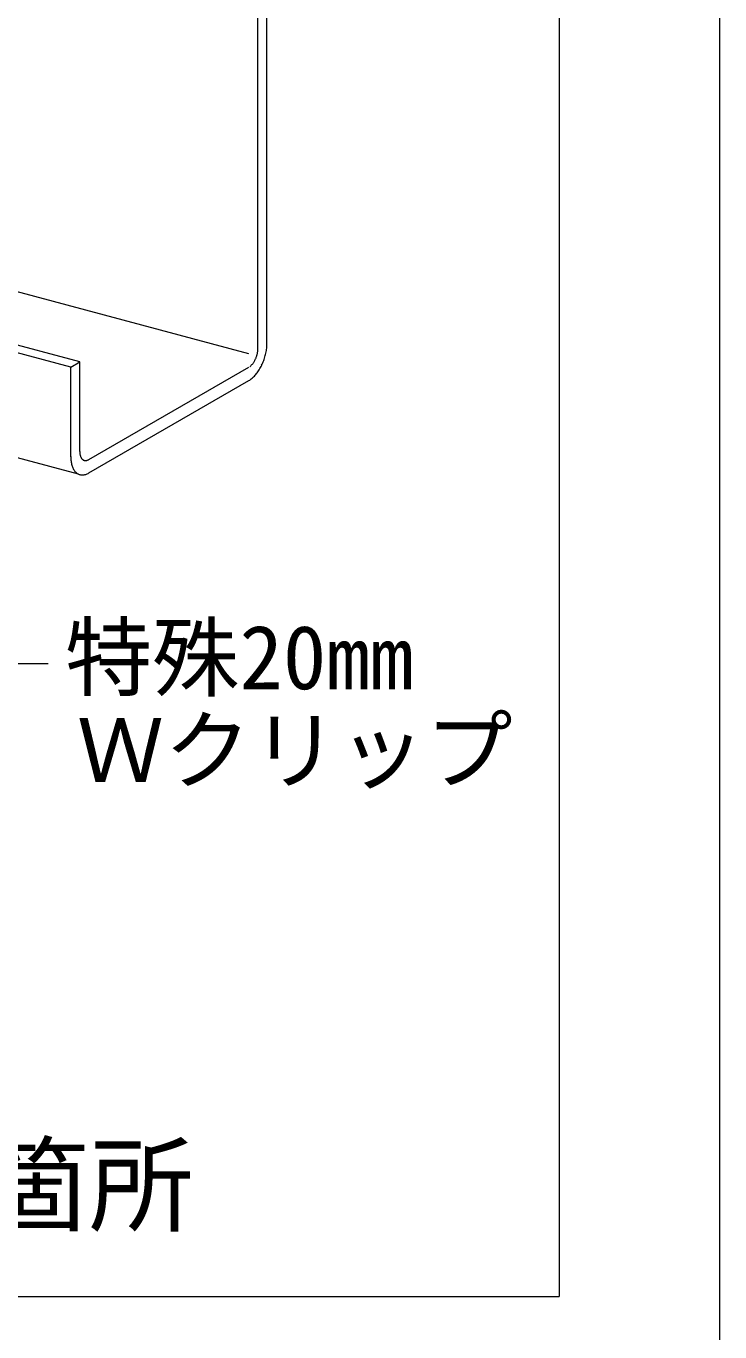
# Model space of a CAD drawing. Units: millimetres on the paper, enlarged 20 times, with parts at other scales. Extents: x -3900 to 3900, y -2693 to 2650.
# Drawn here: x 3502 to 3900, y -304 to 445 of the extents above; entities that cross this region are included whole.
import ezdxf
from ezdxf.enums import TextEntityAlignment as Align

# ---------------------------------------------------------------- set-up
doc = ezdxf.new("R2010")
doc.units = ezdxf.units.MM
doc.header["$LTSCALE"] = 20
for name, color, linetype, lineweight in [('3-6_文字', 6, 'Continuous', 35), ('B-2_野縁受け', 3, 'Continuous', 18), ('B-6_文字', 4, 'Continuous', 18), ('F-3_野縁', 3, 'Continuous', 18)]:
    doc.layers.add(name, color=color, linetype=linetype, lineweight=lineweight)
doc.layers.add('B-5_寸法', color=7, linetype='Continuous')
doc.styles.add('ＭＳ ゴシック', font='')
doc.styles.get('ＭＳ ゴシック').set_extended_font_data('MS Gothic')

msp = doc.modelspace()

# ---------------------------------------------------------------- linework, layer by layer
at = {"layer": 'B-2_野縁受け'}
for p, q in [((3634.91, 259.78), (3634.91, 562.44)), ((3640.09, 262.77), (3640.09, 565.43)), ((3629.73, 256.79), (2944.46, 440.41)), ((3532.68, 252.09), (3408.93, 285.25)), ((3527.5, 249.1), (3401.8, 282.78)), ((3527.5, 249.1), (3532.68, 252.09)), ((3527.5, 197.74), (3527.5, 249.1)), ((3532.68, 200.75), (3532.68, 252.09)), ((3537.85, 196.07), (3629.73, 249.12)), ((3537.84, 188.4), (3629.73, 241.45)), ((3531.9, 187.69), (3365.65, 232.23))]:
    msp.add_line(p, q, dxfattribs=at)
for centre, radius, start, end in [((3616.25, 262.78), 23.83, 356.70427, 359.97359), ((3619.44, 260.24), 15.51, 336.87947, 339.62218), ((3619.28, 260.3), 15.67, 339.61942, 342.34262), ((3619.36, 260.27), 15.59, 342.33987, 345.07285), ((3619.68, 260.19), 15.26, 345.07002, 347.84236), ((3620.23, 260.07), 14.7, 347.83937, 350.68205), ((3620.99, 259.95), 13.93, 350.67877, 353.62514), ((3621.92, 259.84), 12.99, 353.62148, 356.70845), ((3622.99, 259.78), 11.92, 356.70427, 359.97359), ((3608.99, 263.76), 31.18, 342.33987, 345.07285), ((3609.63, 263.59), 30.52, 345.07002, 347.84236), ((3610.73, 263.35), 29.39, 347.83937, 350.68205), ((3612.25, 263.11), 27.86, 350.67877, 353.62514), ((3614.12, 262.9), 25.98, 353.62148, 356.70845), ((3626.21, 255.02), 6.88, 305.31799, 310.03598), ((3625.49, 255.88), 7.99, 310.02838, 314.29604), ((3624.67, 256.72), 9.17, 314.28928, 318.18332), ((3623.78, 257.52), 10.37, 318.17744, 321.76534), ((3622.85, 258.25), 11.54, 321.76025, 325.10034), ((3621.95, 258.88), 12.64, 325.09595, 328.23853), ((3621.11, 259.4), 13.63, 328.23471, 331.22342), ((3620.38, 259.8), 14.46, 331.22003, 334.09326), ((3619.81, 260.08), 15.1, 334.09019, 336.88234), ((3614.17, 260.97), 25.29, 325.09595, 328.23853), ((3612.49, 262.01), 27.27, 328.23471, 331.22342), ((3611.03, 262.81), 28.93, 331.22003, 334.09326), ((3609.89, 263.37), 30.19, 334.09019, 336.88234), ((3609.14, 263.69), 31.01, 336.87947, 339.62218), ((3608.83, 263.81), 31.35, 339.61942, 342.34262), ((3623.86, 251.58), 11.71, 300.07359, 305.32611), ((3622.68, 253.25), 13.75, 305.31799, 310.03598), ((3621.25, 254.96), 15.98, 310.02838, 314.29604), ((3619.61, 256.65), 18.34, 314.28928, 318.18332), ((3617.82, 258.25), 20.73, 318.17744, 321.76534), ((3615.98, 259.7), 23.08, 321.76025, 325.10034), ((3549.02, 197.76), 21.52, 179.96877, 183.46838), ((3546.64, 197.61), 19.13, 183.46278, 187.24823), ((3544.28, 197.31), 16.75, 187.24176, 191.3774), ((3543.44, 200.75), 10.76, 179.96877, 183.46838), ((3542.25, 200.68), 9.56, 183.46278, 187.24823), ((3541.07, 200.53), 8.38, 187.24176, 191.3774), ((3539.95, 200.3), 7.24, 191.37006, 195.92958), ((3538.94, 200.01), 6.18, 195.92159, 200.98712), ((3538.06, 199.67), 5.24, 200.97903, 206.63701), ((3537.33, 199.31), 4.42, 206.63008, 212.96169), ((3536.77, 198.94), 3.75, 212.95801, 220.02158), ((3536.37, 198.61), 3.23, 220.02408, 227.82809), ((3536.12, 198.33), 2.86, 227.83966, 236.31081), ((3535.99, 198.14), 2.63, 236.33252, 245.29295), ((3535.95, 198.06), 2.54, 245.32216, 254.49692), ((3535.96, 198.1), 2.58, 254.52733, 263.59312), ((3535.98, 198.29), 2.77, 263.61781, 272.27635), ((3535.97, 198.61), 3.09, 272.29131, 280.32968), ((3535.88, 199.08), 3.56, 280.33492, 287.64659), ((3535.69, 199.67), 4.18, 287.64462, 294.21445), ((3535.38, 200.37), 4.95, 294.20833, 300.08147), ((3542.05, 196.86), 14.47, 191.37006, 195.92958), ((3540.01, 196.28), 12.36, 195.92159, 200.98712), ((3538.25, 195.6), 10.47, 200.97903, 206.63701), ((3536.8, 194.87), 8.85, 206.63008, 212.96169), ((3535.68, 194.14), 7.51, 212.95801, 220.02158), ((3534.88, 193.47), 6.47, 220.02408, 227.82809), ((3534.38, 192.92), 5.72, 227.83966, 236.31081), ((3534.12, 192.53), 5.26, 236.33252, 245.29295), ((3534.04, 192.37), 5.07, 245.32216, 254.49692), ((3534.06, 192.46), 5.17, 254.52733, 263.59312), ((3534.1, 192.82), 5.53, 263.61781, 272.27635), ((3534.07, 193.47), 6.18, 272.29131, 280.32968), ((3533.9, 194.4), 7.13, 280.33492, 287.64659), ((3533.53, 195.58), 8.37, 287.64462, 294.21445), ((3532.9, 196.98), 9.9, 294.20833, 300.08147)]:
    msp.add_arc(centre, radius, start, end, dxfattribs=at)
at = {"layer": 'B-6_文字', "color": 7}
msp.add_lwpolyline([(3352.53, 283.37), (3470.48, 79.08), (3514.6, 79.08)], dxfattribs=at)
at = {"layer": 'F-3_野縁'}
for p, q in [((3900, -2650), (3900, 2650)), ((3807.76, 933.03), (3807.76, -284.08)), ((40, -284.08), (3807.76, -284.08))]:
    msp.add_line(p, q, dxfattribs=at)

# ---------------------------------------------------------------- texts
at = {"layer": '3-6_文字', "color": 4, "style": 'ＭＳ ゴシック'}
msp.add_text('Ｗクリップ', height=36.66, dxfattribs=at).set_placement((3531.01, 0.06), align=Align.BOTTOM_LEFT)
at = {"layer": 'B-5_寸法', "style": 'ＭＳ ゴシック'}
msp.add_text('\u3000支持構造部：リップ１箇所', height=43.99, dxfattribs=at).set_placement((2817.93, -255.32), align=Align.BOTTOM_LEFT)
at = {"layer": 'B-6_文字', "style": 'ＭＳ ゴシック'}
msp.add_text('特殊20mm', height=36.66, dxfattribs=at).set_placement((3524.28, 53.37), align=Align.BOTTOM_LEFT)

doc.saveas('drawing.dxf')
